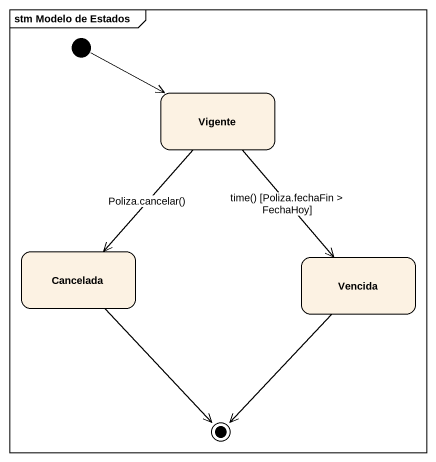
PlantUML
@startuml
mainframe stm Modelo de Estados
hide empty description
state Vigente
state Cancelada
state Vencida
[*] -right-> Vigente
Vigente --> Cancelada : Poliza.cancelar()
Vigente --> Vencida : time() [Poliza.fechaFin > FechaHoy]
Cancelada --> [*]
Vencida --> [*]
@enduml
